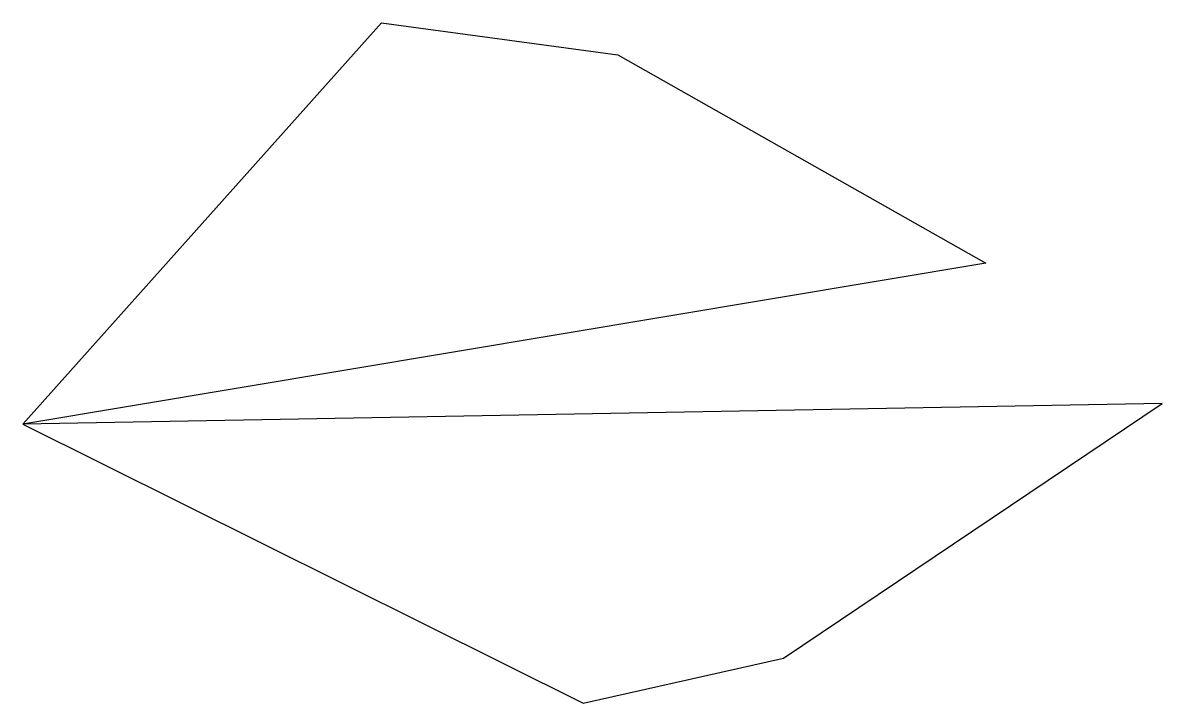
# Model space of a CAD drawing. Header units: inches. Extents: x 0 to 0.377, y -0.092 to 0.133.
import ezdxf

# ---------------------------------------------------------------- set-up
doc = ezdxf.new("R2010")
doc.units = ezdxf.units.IN
doc.header["$LTSCALE"] = 0.5
doc.header["$MEASUREMENT"] = 0

msp = doc.modelspace()

# ---------------------------------------------------------------- linework, layer by layer
at = {"color": 0}
for p, q in [((0, 0), (0.11868, 0.13268)), ((0.11868, 0.13268), (0.19687, 0.12204)), ((0.19687, 0.12204), (0.3186, 0.05319)), ((0.3186, 0.05319), (0, 0)), ((0.37689, 0.00682), (0, 0)), ((0.25159, -0.07727), (0.37689, 0.00682)), ((0, 0), (0.18532, -0.0922)), ((0.18532, -0.0922), (0.25159, -0.07727))]:
    msp.add_line(p, q, dxfattribs=at)

doc.saveas('drawing.dxf')
